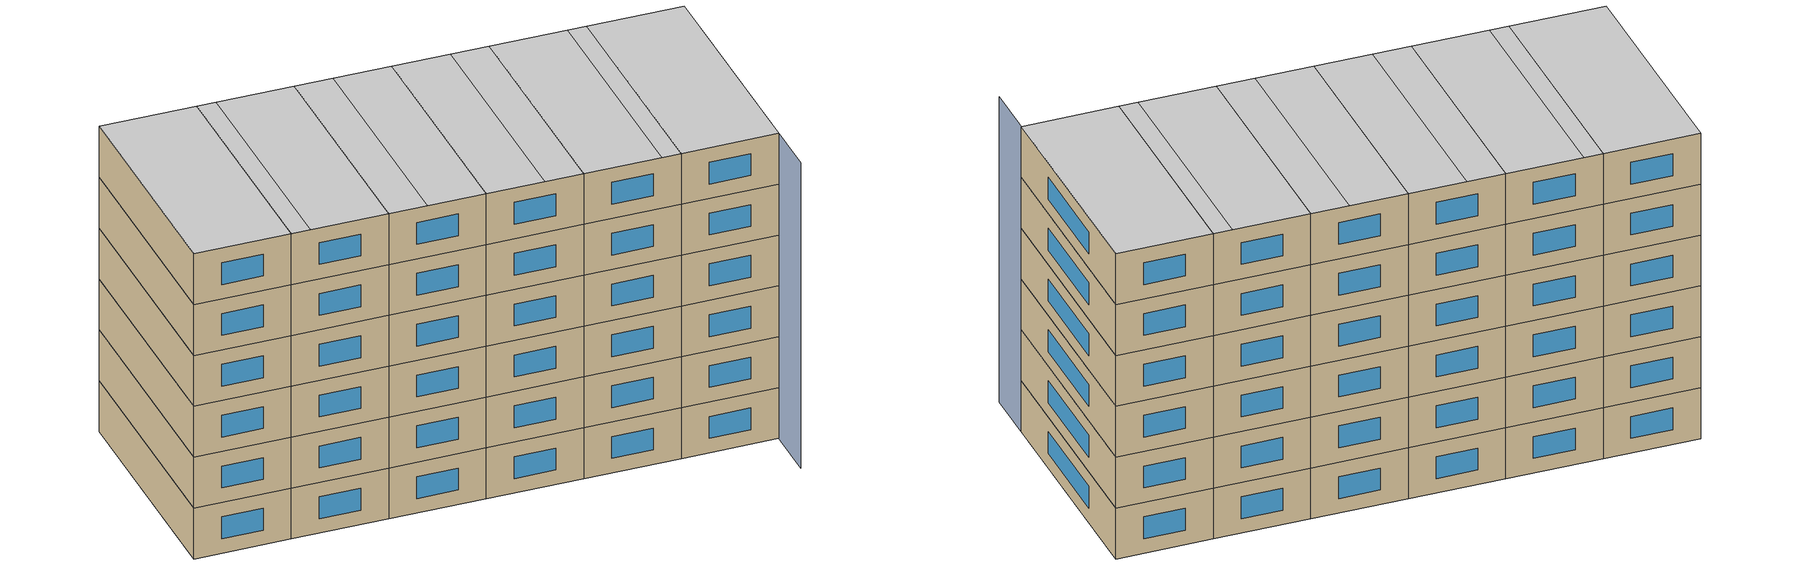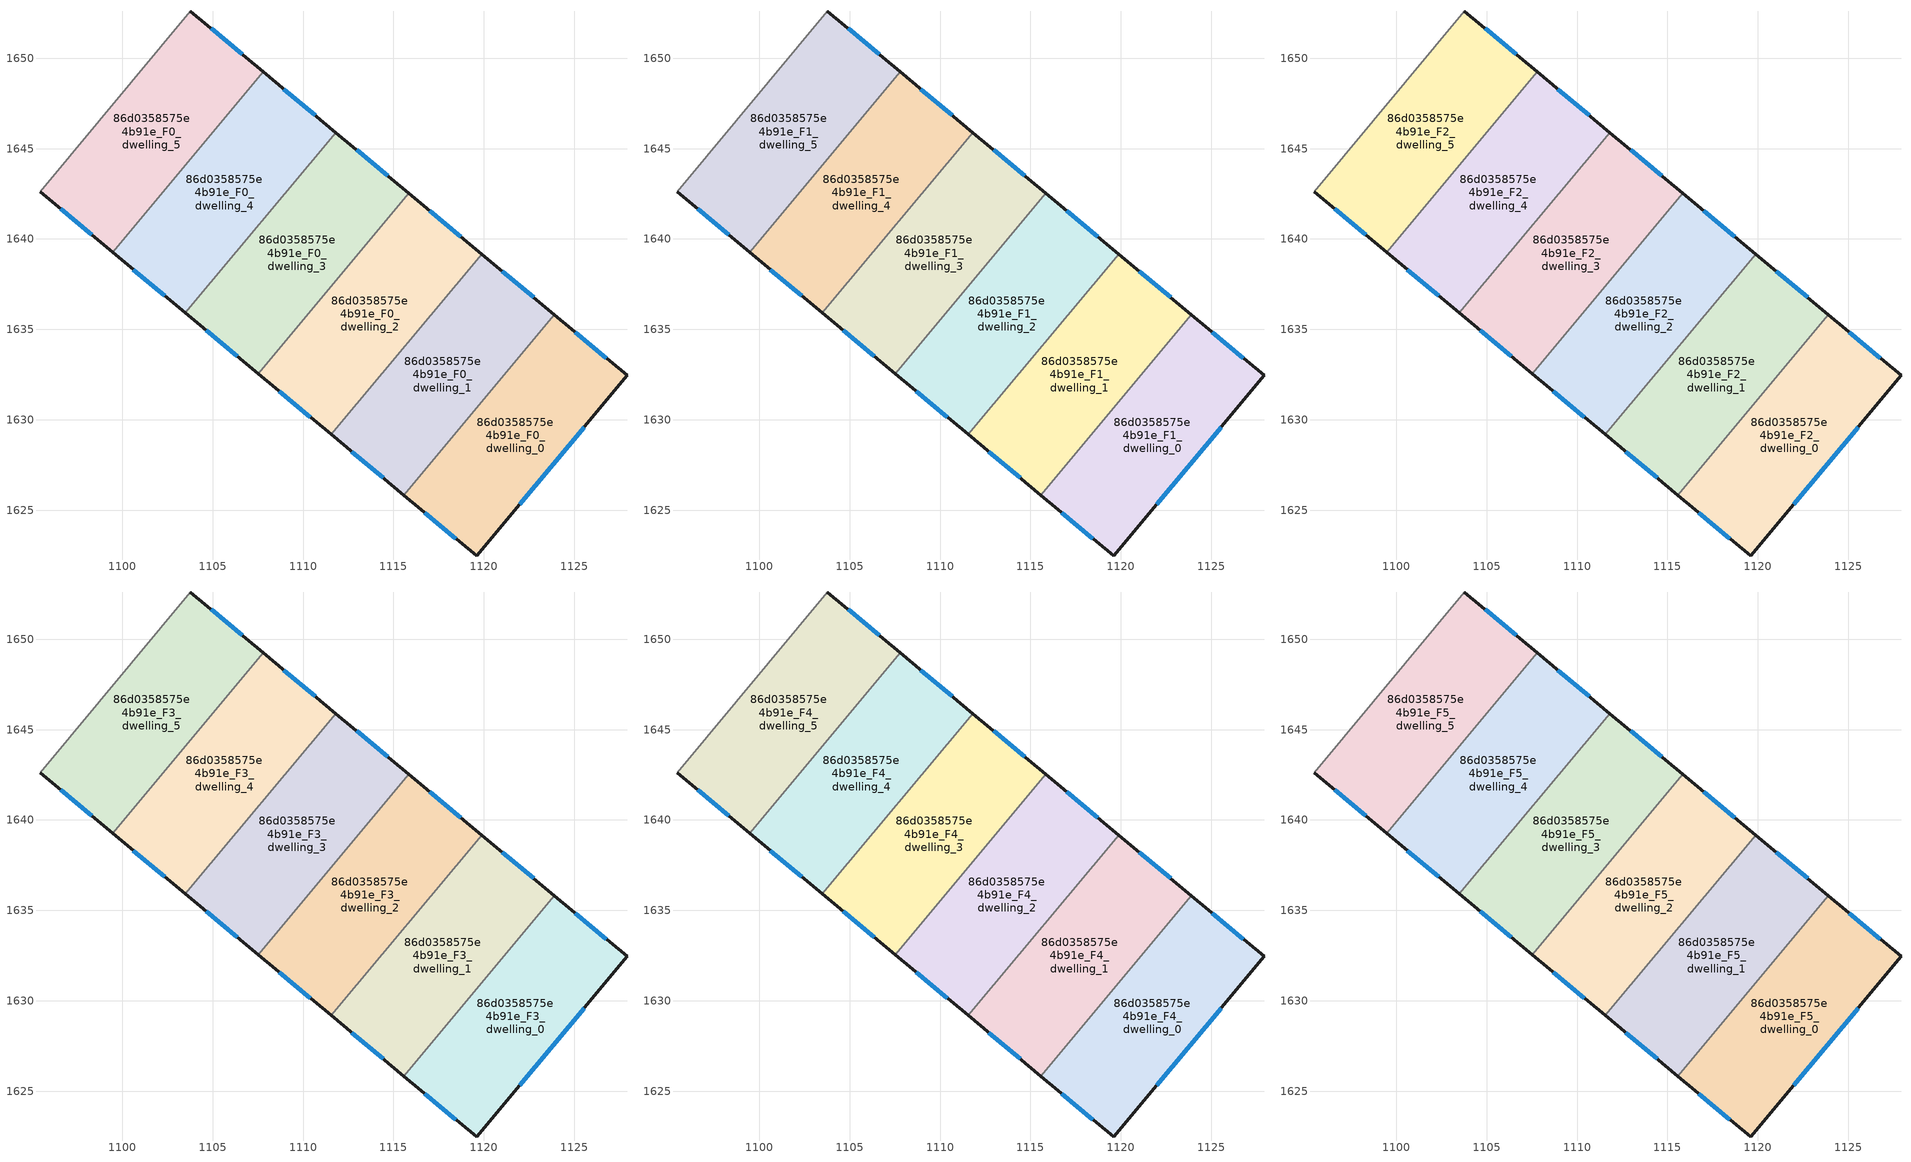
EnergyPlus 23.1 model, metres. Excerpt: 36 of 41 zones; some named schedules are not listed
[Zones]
86d0358575e4b91e_F0_dwelling_0
 floor ground (EU_floor_Construction): 1127.92,1632.45 1119.61,1622.46 1115.57,1625.83 1123.9,1635.81 z0
 wall outside (EU_wall_Construction): 1115.57,1625.83 1119.61,1622.46 1127.92,1632.45 1123.9,1635.81 z0:3
 wall to 86d0358575e4b91e_F0_dwelling_1 (EU_wall_Construction): 1123.9,1635.81 1115.57,1625.83 z0:3
 window (EU_Window_Construction): 1126.77,1633.41 1125.05,1634.85 / 1121.98,1625.32 1125.54,1629.6 / 1116.73,1624.87 1118.45,1623.43 z0.86:2.14
86d0358575e4b91e_F0_dwelling_1
 floor ground (EU_floor_Construction): 1123.9,1635.81 1115.57,1625.83 1111.55,1629.19 1119.87,1639.17 z0
 wall outside (EU_wall_Construction): 1123.9,1635.81 1119.87,1639.17 / 1111.55,1629.19 1115.57,1625.83 z0:3
 wall to 86d0358575e4b91e_F0_dwelling_2 (EU_wall_Construction): 1119.87,1639.17 1111.55,1629.19 z0:3
 window (EU_Window_Construction): 1122.75,1636.77 1121.02,1638.21 / 1112.7,1628.23 1114.42,1626.79 z0.86:2.14
86d0358575e4b91e_F0_dwelling_2
 floor ground (EU_floor_Construction): 1119.87,1639.17 1111.55,1629.19 1107.52,1632.55 1115.84,1642.53 z0
 wall outside (EU_wall_Construction): 1119.87,1639.17 1115.84,1642.53 / 1107.52,1632.55 1111.55,1629.19 z0:3
 wall to 86d0358575e4b91e_F0_dwelling_3 (EU_wall_Construction): 1115.84,1642.53 1107.52,1632.55 z0:3
 window (EU_Window_Construction): 1118.72,1640.13 1116.99,1641.57 / 1108.67,1631.59 1110.4,1630.15 z0.86:2.14
86d0358575e4b91e_F0_dwelling_3
 floor ground (EU_floor_Construction): 1115.84,1642.53 1107.52,1632.55 1103.49,1635.91 1111.82,1645.89 z0
 wall outside (EU_wall_Construction): 1115.84,1642.53 1111.82,1645.89 / 1103.49,1635.91 1107.52,1632.55 z0:3
 wall to 86d0358575e4b91e_F0_dwelling_4 (EU_wall_Construction): 1111.82,1645.89 1103.49,1635.91 z0:3
 window (EU_Window_Construction): 1114.69,1643.49 1112.97,1644.93 / 1104.64,1634.95 1106.37,1633.51 z0.86:2.14
86d0358575e4b91e_F0_dwelling_4
 floor ground (EU_floor_Construction): 1111.82,1645.89 1103.49,1635.91 1099.47,1639.27 1107.79,1649.25 z0
 wall outside (EU_wall_Construction): 1111.82,1645.89 1107.79,1649.25 / 1099.47,1639.27 1103.49,1635.91 z0:3
 wall to 86d0358575e4b91e_F0_dwelling_5 (EU_wall_Construction): 1107.79,1649.25 1099.47,1639.27 z0:3
 window (EU_Window_Construction): 1110.67,1646.85 1108.94,1648.29 / 1100.62,1638.31 1102.34,1636.87 z0.86:2.14
86d0358575e4b91e_F0_dwelling_5
 floor ground (EU_floor_Construction): 1107.79,1649.25 1099.47,1639.27 1095.44,1642.62 1103.76,1652.61 z0
 wall outside (EU_wall_Construction): 1107.79,1649.25 1103.76,1652.61 / 1095.44,1642.62 1099.47,1639.27 z0:3
 wall adiabatic (EU_wall_Construction): 1103.76,1652.61 1095.44,1642.62 z0:3
 window (EU_Window_Construction): 1106.64,1650.21 1104.91,1651.65 / 1096.59,1641.66 1098.32,1640.23 z0.86:2.14
86d0358575e4b91e_F1_dwelling_0
 floor to 86d0358575e4b91e_F0_dwelling_0 (EU_floor_Construction): 1127.92,1632.45 1119.61,1622.46 1115.57,1625.83 1123.9,1635.81 z3
 wall outside (EU_wall_Construction): 1115.57,1625.83 1119.61,1622.46 1127.92,1632.45 1123.9,1635.81 z3:6
 wall to 86d0358575e4b91e_F1_dwelling_1 (EU_wall_Construction): 1123.9,1635.81 1115.57,1625.83 z3:6
 window (EU_Window_Construction): 1126.77,1633.41 1125.05,1634.85 / 1121.98,1625.32 1125.54,1629.6 / 1116.73,1624.87 1118.45,1623.43 z3.86:5.14
86d0358575e4b91e_F1_dwelling_1
 floor to 86d0358575e4b91e_F0_dwelling_1 (EU_floor_Construction): 1123.9,1635.81 1115.57,1625.83 1111.55,1629.19 1119.87,1639.17 z3
 wall outside (EU_wall_Construction): 1123.9,1635.81 1119.87,1639.17 / 1111.55,1629.19 1115.57,1625.83 z3:6
 wall to 86d0358575e4b91e_F1_dwelling_2 (EU_wall_Construction): 1119.87,1639.17 1111.55,1629.19 z3:6
 window (EU_Window_Construction): 1122.75,1636.77 1121.02,1638.21 / 1112.7,1628.23 1114.42,1626.79 z3.86:5.14
86d0358575e4b91e_F1_dwelling_2
 floor to 86d0358575e4b91e_F0_dwelling_2 (EU_floor_Construction): 1119.87,1639.17 1111.55,1629.19 1107.52,1632.55 1115.84,1642.53 z3
 wall outside (EU_wall_Construction): 1119.87,1639.17 1115.84,1642.53 / 1107.52,1632.55 1111.55,1629.19 z3:6
 wall to 86d0358575e4b91e_F1_dwelling_3 (EU_wall_Construction): 1115.84,1642.53 1107.52,1632.55 z3:6
 window (EU_Window_Construction): 1118.72,1640.13 1116.99,1641.57 / 1108.67,1631.59 1110.4,1630.15 z3.86:5.14
86d0358575e4b91e_F1_dwelling_3
 floor to 86d0358575e4b91e_F0_dwelling_3 (EU_floor_Construction): 1115.84,1642.53 1107.52,1632.55 1103.49,1635.91 1111.82,1645.89 z3
 wall outside (EU_wall_Construction): 1115.84,1642.53 1111.82,1645.89 / 1103.49,1635.91 1107.52,1632.55 z3:6
 wall to 86d0358575e4b91e_F1_dwelling_4 (EU_wall_Construction): 1111.82,1645.89 1103.49,1635.91 z3:6
 window (EU_Window_Construction): 1114.69,1643.49 1112.97,1644.93 / 1104.64,1634.95 1106.37,1633.51 z3.86:5.14
86d0358575e4b91e_F1_dwelling_4
 floor to 86d0358575e4b91e_F0_dwelling_4 (EU_floor_Construction): 1111.82,1645.89 1103.49,1635.91 1099.47,1639.27 1107.79,1649.25 z3
 wall outside (EU_wall_Construction): 1111.82,1645.89 1107.79,1649.25 / 1099.47,1639.27 1103.49,1635.91 z3:6
 wall to 86d0358575e4b91e_F1_dwelling_5 (EU_wall_Construction): 1107.79,1649.25 1099.47,1639.27 z3:6
 window (EU_Window_Construction): 1110.67,1646.85 1108.94,1648.29 / 1100.62,1638.31 1102.34,1636.87 z3.86:5.14
86d0358575e4b91e_F1_dwelling_5
 floor to 86d0358575e4b91e_F0_dwelling_5 (EU_floor_Construction): 1107.79,1649.25 1099.47,1639.27 1095.44,1642.62 1103.76,1652.61 z3
 wall outside (EU_wall_Construction): 1107.79,1649.25 1103.76,1652.61 / 1095.44,1642.62 1099.47,1639.27 z3:6
 wall adiabatic (EU_wall_Construction): 1103.76,1652.61 1095.44,1642.62 z3:6
 window (EU_Window_Construction): 1106.64,1650.21 1104.91,1651.65 / 1096.59,1641.66 1098.32,1640.23 z3.86:5.14
86d0358575e4b91e_F2_dwelling_0
 floor to 86d0358575e4b91e_F1_dwelling_0 (EU_floor_Construction): 1127.92,1632.45 1119.61,1622.46 1115.57,1625.83 1123.9,1635.81 z6
 wall outside (EU_wall_Construction): 1115.57,1625.83 1119.61,1622.46 1127.92,1632.45 1123.9,1635.81 z6:9
 wall to 86d0358575e4b91e_F2_dwelling_1 (EU_wall_Construction): 1123.9,1635.81 1115.57,1625.83 z6:9
 window (EU_Window_Construction): 1126.77,1633.41 1125.05,1634.85 / 1121.98,1625.32 1125.54,1629.6 / 1116.73,1624.87 1118.45,1623.43 z6.86:8.14
86d0358575e4b91e_F2_dwelling_1
 floor to 86d0358575e4b91e_F1_dwelling_1 (EU_floor_Construction): 1123.9,1635.81 1115.57,1625.83 1111.55,1629.19 1119.87,1639.17 z6
 wall outside (EU_wall_Construction): 1123.9,1635.81 1119.87,1639.17 / 1111.55,1629.19 1115.57,1625.83 z6:9
 wall to 86d0358575e4b91e_F2_dwelling_2 (EU_wall_Construction): 1119.87,1639.17 1111.55,1629.19 z6:9
 window (EU_Window_Construction): 1122.75,1636.77 1121.02,1638.21 / 1112.7,1628.23 1114.42,1626.79 z6.86:8.14
86d0358575e4b91e_F2_dwelling_2
 floor to 86d0358575e4b91e_F1_dwelling_2 (EU_floor_Construction): 1119.87,1639.17 1111.55,1629.19 1107.52,1632.55 1115.84,1642.53 z6
 wall outside (EU_wall_Construction): 1119.87,1639.17 1115.84,1642.53 / 1107.52,1632.55 1111.55,1629.19 z6:9
 wall to 86d0358575e4b91e_F2_dwelling_3 (EU_wall_Construction): 1115.84,1642.53 1107.52,1632.55 z6:9
 window (EU_Window_Construction): 1118.72,1640.13 1116.99,1641.57 / 1108.67,1631.59 1110.4,1630.15 z6.86:8.14
86d0358575e4b91e_F2_dwelling_3
 floor to 86d0358575e4b91e_F1_dwelling_3 (EU_floor_Construction): 1115.84,1642.53 1107.52,1632.55 1103.49,1635.91 1111.82,1645.89 z6
 wall outside (EU_wall_Construction): 1115.84,1642.53 1111.82,1645.89 / 1103.49,1635.91 1107.52,1632.55 z6:9
 wall to 86d0358575e4b91e_F2_dwelling_4 (EU_wall_Construction): 1111.82,1645.89 1103.49,1635.91 z6:9
 window (EU_Window_Construction): 1114.69,1643.49 1112.97,1644.93 / 1104.64,1634.95 1106.37,1633.51 z6.86:8.14
86d0358575e4b91e_F2_dwelling_4
 floor to 86d0358575e4b91e_F1_dwelling_4 (EU_floor_Construction): 1111.82,1645.89 1103.49,1635.91 1099.47,1639.27 1107.79,1649.25 z6
 wall outside (EU_wall_Construction): 1111.82,1645.89 1107.79,1649.25 / 1099.47,1639.27 1103.49,1635.91 z6:9
 wall to 86d0358575e4b91e_F2_dwelling_5 (EU_wall_Construction): 1107.79,1649.25 1099.47,1639.27 z6:9
 window (EU_Window_Construction): 1110.67,1646.85 1108.94,1648.29 / 1100.62,1638.31 1102.34,1636.87 z6.86:8.14
86d0358575e4b91e_F2_dwelling_5
 floor to 86d0358575e4b91e_F1_dwelling_5 (EU_floor_Construction): 1107.79,1649.25 1099.47,1639.27 1095.44,1642.62 1103.76,1652.61 z6
 wall outside (EU_wall_Construction): 1107.79,1649.25 1103.76,1652.61 / 1095.44,1642.62 1099.47,1639.27 z6:9
 wall adiabatic (EU_wall_Construction): 1103.76,1652.61 1095.44,1642.62 z6:9
 window (EU_Window_Construction): 1106.64,1650.21 1104.91,1651.65 / 1096.59,1641.66 1098.32,1640.23 z6.86:8.14
86d0358575e4b91e_F3_dwelling_0
 floor to 86d0358575e4b91e_F2_dwelling_0 (EU_floor_Construction): 1127.92,1632.45 1119.61,1622.46 1115.57,1625.83 1123.9,1635.81 z9
 wall outside (EU_wall_Construction): 1115.57,1625.83 1119.61,1622.46 1127.92,1632.45 1123.9,1635.81 z9:12
 wall to 86d0358575e4b91e_F3_dwelling_1 (EU_wall_Construction): 1123.9,1635.81 1115.57,1625.83 z9:12
 window (EU_Window_Construction): 1126.77,1633.41 1125.05,1634.85 / 1121.98,1625.32 1125.54,1629.6 / 1116.73,1624.87 1118.45,1623.43 z9.86:11.14
86d0358575e4b91e_F3_dwelling_1
 floor to 86d0358575e4b91e_F2_dwelling_1 (EU_floor_Construction): 1123.9,1635.81 1115.57,1625.83 1111.55,1629.19 1119.87,1639.17 z9
 wall outside (EU_wall_Construction): 1123.9,1635.81 1119.87,1639.17 / 1111.55,1629.19 1115.57,1625.83 z9:12
 wall to 86d0358575e4b91e_F3_dwelling_2 (EU_wall_Construction): 1119.87,1639.17 1111.55,1629.19 z9:12
 window (EU_Window_Construction): 1122.75,1636.77 1121.02,1638.21 / 1112.7,1628.23 1114.42,1626.79 z9.86:11.14
86d0358575e4b91e_F3_dwelling_2
 floor to 86d0358575e4b91e_F2_dwelling_2 (EU_floor_Construction): 1119.87,1639.17 1111.55,1629.19 1107.52,1632.55 1115.84,1642.53 z9
 wall outside (EU_wall_Construction): 1119.87,1639.17 1115.84,1642.53 / 1107.52,1632.55 1111.55,1629.19 z9:12
 wall to 86d0358575e4b91e_F3_dwelling_3 (EU_wall_Construction): 1115.84,1642.53 1107.52,1632.55 z9:12
 window (EU_Window_Construction): 1118.72,1640.13 1116.99,1641.57 / 1108.67,1631.59 1110.4,1630.15 z9.86:11.14
86d0358575e4b91e_F3_dwelling_3
 floor to 86d0358575e4b91e_F2_dwelling_3 (EU_floor_Construction): 1115.84,1642.53 1107.52,1632.55 1103.49,1635.91 1111.82,1645.89 z9
 wall outside (EU_wall_Construction): 1115.84,1642.53 1111.82,1645.89 / 1103.49,1635.91 1107.52,1632.55 z9:12
 wall to 86d0358575e4b91e_F3_dwelling_4 (EU_wall_Construction): 1111.82,1645.89 1103.49,1635.91 z9:12
 window (EU_Window_Construction): 1114.69,1643.49 1112.97,1644.93 / 1104.64,1634.95 1106.37,1633.51 z9.86:11.14
86d0358575e4b91e_F3_dwelling_4
 floor to 86d0358575e4b91e_F2_dwelling_4 (EU_floor_Construction): 1111.82,1645.89 1103.49,1635.91 1099.47,1639.27 1107.79,1649.25 z9
 wall outside (EU_wall_Construction): 1111.82,1645.89 1107.79,1649.25 / 1099.47,1639.27 1103.49,1635.91 z9:12
 wall to 86d0358575e4b91e_F3_dwelling_5 (EU_wall_Construction): 1107.79,1649.25 1099.47,1639.27 z9:12
 window (EU_Window_Construction): 1110.67,1646.85 1108.94,1648.29 / 1100.62,1638.31 1102.34,1636.87 z9.86:11.14
86d0358575e4b91e_F3_dwelling_5
 floor to 86d0358575e4b91e_F2_dwelling_5 (EU_floor_Construction): 1107.79,1649.25 1099.47,1639.27 1095.44,1642.62 1103.76,1652.61 z9
 wall outside (EU_wall_Construction): 1107.79,1649.25 1103.76,1652.61 / 1095.44,1642.62 1099.47,1639.27 z9:12
 wall adiabatic (EU_wall_Construction): 1103.76,1652.61 1095.44,1642.62 z9:12
 window (EU_Window_Construction): 1106.64,1650.21 1104.91,1651.65 / 1096.59,1641.66 1098.32,1640.23 z9.86:11.14
86d0358575e4b91e_F4_dwelling_0
 floor to 86d0358575e4b91e_F3_dwelling_0 (EU_floor_Construction): 1127.92,1632.45 1119.61,1622.46 1115.57,1625.83 1123.9,1635.81 z12
 wall outside (EU_wall_Construction): 1115.57,1625.83 1119.61,1622.46 1127.92,1632.45 1123.9,1635.81 z12:15
 wall to 86d0358575e4b91e_F4_dwelling_1 (EU_wall_Construction): 1123.9,1635.81 1115.57,1625.83 z12:15
 window (EU_Window_Construction): 1126.77,1633.41 1125.05,1634.85 / 1121.98,1625.32 1125.54,1629.6 / 1116.73,1624.87 1118.45,1623.43 z12.86:14.14
86d0358575e4b91e_F4_dwelling_1
 floor to 86d0358575e4b91e_F3_dwelling_1 (EU_floor_Construction): 1123.9,1635.81 1115.57,1625.83 1111.55,1629.19 1119.87,1639.17 z12
 wall outside (EU_wall_Construction): 1123.9,1635.81 1119.87,1639.17 / 1111.55,1629.19 1115.57,1625.83 z12:15
 wall to 86d0358575e4b91e_F4_dwelling_2 (EU_wall_Construction): 1119.87,1639.17 1111.55,1629.19 z12:15
 window (EU_Window_Construction): 1122.75,1636.77 1121.02,1638.21 / 1112.7,1628.23 1114.42,1626.79 z12.86:14.14
86d0358575e4b91e_F4_dwelling_2
 floor to 86d0358575e4b91e_F3_dwelling_2 (EU_floor_Construction): 1119.87,1639.17 1111.55,1629.19 1107.52,1632.55 1115.84,1642.53 z12
 wall outside (EU_wall_Construction): 1119.87,1639.17 1115.84,1642.53 / 1107.52,1632.55 1111.55,1629.19 z12:15
 wall to 86d0358575e4b91e_F4_dwelling_3 (EU_wall_Construction): 1115.84,1642.53 1107.52,1632.55 z12:15
 window (EU_Window_Construction): 1118.72,1640.13 1116.99,1641.57 / 1108.67,1631.59 1110.4,1630.15 z12.86:14.14
86d0358575e4b91e_F4_dwelling_3
 floor to 86d0358575e4b91e_F3_dwelling_3 (EU_floor_Construction): 1115.84,1642.53 1107.52,1632.55 1103.49,1635.91 1111.82,1645.89 z12
 wall outside (EU_wall_Construction): 1115.84,1642.53 1111.82,1645.89 / 1103.49,1635.91 1107.52,1632.55 z12:15
 wall to 86d0358575e4b91e_F4_dwelling_4 (EU_wall_Construction): 1111.82,1645.89 1103.49,1635.91 z12:15
 window (EU_Window_Construction): 1114.69,1643.49 1112.97,1644.93 / 1104.64,1634.95 1106.37,1633.51 z12.86:14.14
86d0358575e4b91e_F4_dwelling_4
 floor to 86d0358575e4b91e_F3_dwelling_4 (EU_floor_Construction): 1111.82,1645.89 1103.49,1635.91 1099.47,1639.27 1107.79,1649.25 z12
 wall outside (EU_wall_Construction): 1111.82,1645.89 1107.79,1649.25 / 1099.47,1639.27 1103.49,1635.91 z12:15
 wall to 86d0358575e4b91e_F4_dwelling_5 (EU_wall_Construction): 1107.79,1649.25 1099.47,1639.27 z12:15
 window (EU_Window_Construction): 1110.67,1646.85 1108.94,1648.29 / 1100.62,1638.31 1102.34,1636.87 z12.86:14.14
86d0358575e4b91e_F4_dwelling_5
 floor to 86d0358575e4b91e_F3_dwelling_5 (EU_floor_Construction): 1107.79,1649.25 1099.47,1639.27 1095.44,1642.62 1103.76,1652.61 z12
 wall outside (EU_wall_Construction): 1107.79,1649.25 1103.76,1652.61 / 1095.44,1642.62 1099.47,1639.27 z12:15
 wall adiabatic (EU_wall_Construction): 1103.76,1652.61 1095.44,1642.62 z12:15
 window (EU_Window_Construction): 1106.64,1650.21 1104.91,1651.65 / 1096.59,1641.66 1098.32,1640.23 z12.86:14.14
86d0358575e4b91e_F5_dwelling_0
 floor to 86d0358575e4b91e_F4_dwelling_0 (EU_floor_Construction): 1127.92,1632.45 1119.61,1622.46 1115.57,1625.83 1123.9,1635.81 z15
 wall outside (EU_wall_Construction): 1115.57,1625.83 1119.61,1622.46 1127.92,1632.45 1123.9,1635.81 z15:18
 wall to 86d0358575e4b91e_F5_dwelling_1 (EU_wall_Construction): 1123.9,1635.81 1115.57,1625.83 z15:18
 window (EU_Window_Construction): 1126.77,1633.41 1125.05,1634.85 / 1121.98,1625.32 1125.54,1629.6 / 1116.73,1624.87 1118.45,1623.43 z15.86:17.14
 ceiling to 86d0358575e4b91e_F6_dwelling_0 (EU_floor_Construction): 1119.61,1622.46 1127.92,1632.45 1123.9,1635.81 1115.57,1625.83 z18
86d0358575e4b91e_F5_dwelling_1
 floor to 86d0358575e4b91e_F4_dwelling_1 (EU_floor_Construction): 1123.9,1635.81 1115.57,1625.83 1111.55,1629.19 1119.87,1639.17 z15
 wall outside (EU_wall_Construction): 1123.9,1635.81 1119.87,1639.17 / 1111.55,1629.19 1115.57,1625.83 z15:18
 wall to 86d0358575e4b91e_F5_dwelling_2 (EU_wall_Construction): 1119.87,1639.17 1111.55,1629.19 z15:18
 window (EU_Window_Construction): 1122.75,1636.77 1121.02,1638.21 / 1112.7,1628.23 1114.42,1626.79 z15.86:17.14
 ceiling adiabatic (EU_roof_Construction): 1114.77,1626.5 1123.09,1636.48 1119.87,1639.17 1111.55,1629.19 z18
 ceiling to 86d0358575e4b91e_F6_dwelling_0 (EU_floor_Construction): 1115.57,1625.83 1123.9,1635.81 1123.09,1636.48 1114.77,1626.5 z18
86d0358575e4b91e_F5_dwelling_2
 floor to 86d0358575e4b91e_F4_dwelling_2 (EU_floor_Construction): 1119.87,1639.17 1111.55,1629.19 1107.52,1632.55 1115.84,1642.53 z15
 wall outside (EU_wall_Construction): 1119.87,1639.17 1115.84,1642.53 / 1107.52,1632.55 1111.55,1629.19 z15:18
 wall to 86d0358575e4b91e_F5_dwelling_3 (EU_wall_Construction): 1115.84,1642.53 1107.52,1632.55 z15:18
 window (EU_Window_Construction): 1118.72,1640.13 1116.99,1641.57 / 1108.67,1631.59 1110.4,1630.15 z15.86:17.14
 ceiling to 86d0358575e4b91e_F6_dwelling_2 (EU_floor_Construction): 1109.94,1630.53 1118.26,1640.51 1115.84,1642.53 1107.52,1632.55 z18
 ceiling adiabatic (EU_roof_Construction): 1111.55,1629.19 1119.87,1639.17 1118.26,1640.51 1109.94,1630.53 z18
86d0358575e4b91e_F5_dwelling_3
 floor to 86d0358575e4b91e_F4_dwelling_3 (EU_floor_Construction): 1115.84,1642.53 1107.52,1632.55 1103.49,1635.91 1111.82,1645.89 z15
 wall outside (EU_wall_Construction): 1115.84,1642.53 1111.82,1645.89 / 1103.49,1635.91 1107.52,1632.55 z15:18
 wall to 86d0358575e4b91e_F5_dwelling_4 (EU_wall_Construction): 1111.82,1645.89 1103.49,1635.91 z15:18
 window (EU_Window_Construction): 1114.69,1643.49 1112.97,1644.93 / 1104.64,1634.95 1106.37,1633.51 z15.86:17.14
 ceiling to 86d0358575e4b91e_F6_dwelling_2 (EU_floor_Construction): 1107.52,1632.55 1115.84,1642.53 1113.43,1644.54 1105.1,1634.56 z18
 ceiling to 86d0358575e4b91e_F6_dwelling_3 (EU_floor_Construction): 1105.1,1634.56 1113.43,1644.54 1111.82,1645.89 1103.49,1635.91 z18
86d0358575e4b91e_F5_dwelling_4
 floor to 86d0358575e4b91e_F4_dwelling_4 (EU_floor_Construction): 1111.82,1645.89 1103.49,1635.91 1099.47,1639.27 1107.79,1649.25 z15
 wall outside (EU_wall_Construction): 1111.82,1645.89 1107.79,1649.25 / 1099.47,1639.27 1103.49,1635.91 z15:18
 wall to 86d0358575e4b91e_F5_dwelling_5 (EU_wall_Construction): 1107.79,1649.25 1099.47,1639.27 z15:18
 window (EU_Window_Construction): 1110.67,1646.85 1108.94,1648.29 / 1100.62,1638.31 1102.34,1636.87 z15.86:17.14
 ceiling to 86d0358575e4b91e_F6_dwelling_3 (EU_floor_Construction): 1103.49,1635.91 1111.82,1645.89 1108.6,1648.58 1100.27,1638.6 z18
 ceiling to 86d0358575e4b91e_F6_dwelling_4 (EU_floor_Construction): 1100.27,1638.59 1108.6,1648.58 1107.79,1649.25 1099.47,1639.27 z18
86d0358575e4b91e_F5_dwelling_5
 floor to 86d0358575e4b91e_F4_dwelling_5 (EU_floor_Construction): 1107.79,1649.25 1099.47,1639.27 1095.44,1642.62 1103.76,1652.61 z15
 wall outside (EU_wall_Construction): 1107.79,1649.25 1103.76,1652.61 / 1095.44,1642.62 1099.47,1639.27 z15:18
 wall adiabatic (EU_wall_Construction): 1103.76,1652.61 1095.44,1642.62 z15:18
 window (EU_Window_Construction): 1106.64,1650.21 1104.91,1651.65 / 1096.59,1641.66 1098.32,1640.23 z15.86:17.14
 ceiling to 86d0358575e4b91e_F6_dwelling_4 (EU_floor_Construction): 1099.47,1639.27 1107.79,1649.25 1103.76,1652.61 1095.44,1642.62 z18
shading: 1117.68,1620.15 1126.59,1630.85 z0:18
[Building]
EU S2 Campaign: North Axis=0; Terrain=City; Solar Distribution=FullExterior
[Site:Location]
Helsinki-Vantaa.AP: Latitude=60.317; Longitude=24.963; Time Zone=2; Elevation=54.6
[SizingPeriod:WeatherFileDays]
AnnualSizingPeriod: Begin Month=1; Begin Day of Month=1; End Month=12; End Day of Month=31; Day of Week for Start Day=Monday; Use Weather File Daylight Saving Period=No; Use Weather File Rain and Snow Indicators=No
[MATERIAL]
EU_InternalMass_Material: Roughness=MediumRough; Thickness=0.1; Conductivity=1; Density=1800; Specific Heat=900; Thermal Absorptance=0.9; Solar Absorptance=0.7; Visible Absorptance=0.7
[MATERIAL:NOMASS] Roughness=MediumRough; Thermal Absorptance=0.9; Solar Absorptance=0.7; Visible Absorptance=0.7
Name | Thermal Resistance
EU_wall_NoMass | 1.10183
EU_roof_NoMass; EU_floor_NoMass | 1.70606
[WINDOWMATERIAL:SIMPLEGLAZINGSYSTEM]
EU_Window_SimpleGlazing: UFactor=3.11035; Solar Heat Gain Coefficient=0.8; Visible Transmittance=0.8
[CONSTRUCTION]
EU_wall_Construction: EU_wall_NoMass
EU_roof_Construction: EU_roof_NoMass
EU_floor_Construction: EU_floor_NoMass
EU_Window_Construction: EU_Window_SimpleGlazing
EU_InternalMass_Construction: EU_InternalMass_Material
[ZONE] Type=1; Multiplier=1; Ceiling Height=autocalculate; Floor Area=autocalculate; Part of Total Floor Area=Yes
Name | Volume
86d0358575e4b91e_F0_dwelling_0; 86d0358575e4b91e_F1_dwelling_0; 86d0358575e4b91e_F2_dwelling_0; 86d0358575e4b91e_F3_dwelling_0; 86d0358575e4b91e_F4_dwelling_0; 86d0358575e4b91e_F5_dwelling_0 | 204.448
86d0358575e4b91e_F0_dwelling_1; 86d0358575e4b91e_F1_dwelling_1; 86d0358575e4b91e_F2_dwelling_1; 86d0358575e4b91e_F3_dwelling_1; 86d0358575e4b91e_F4_dwelling_1; 86d0358575e4b91e_F5_dwelling_1; 86d0358575e4b91e_F0_dwelling_4; 86d0358575e4b91e_F1_dwelling_4; 86d0358575e4b91e_F2_dwelling_4; 86d0358575e4b91e_F3_dwelling_4; 86d0358575e4b91e_F4_dwelling_4; 86d0358575e4b91e_F5_dwelling_4 | 204.489
86d0358575e4b91e_F0_dwelling_2; 86d0358575e4b91e_F1_dwelling_2; 86d0358575e4b91e_F2_dwelling_2; 86d0358575e4b91e_F3_dwelling_2; 86d0358575e4b91e_F4_dwelling_2; 86d0358575e4b91e_F5_dwelling_2 | 204.466
86d0358575e4b91e_F0_dwelling_3; 86d0358575e4b91e_F1_dwelling_3; 86d0358575e4b91e_F2_dwelling_3; 86d0358575e4b91e_F3_dwelling_3; 86d0358575e4b91e_F4_dwelling_3; 86d0358575e4b91e_F5_dwelling_3 | 204.475
86d0358575e4b91e_F0_dwelling_5; 86d0358575e4b91e_F1_dwelling_5; 86d0358575e4b91e_F2_dwelling_5; 86d0358575e4b91e_F3_dwelling_5; 86d0358575e4b91e_F4_dwelling_5; 86d0358575e4b91e_F5_dwelling_5 | 204.439
[INTERNALMASS] Construction=EU_InternalMass_Construction
Name | Zone or ZoneList | Surface Area
86d0358575e4b91e_F0_dwelling_0_EU_InternalMass | 86d0358575e4b91e_F0_dwelling_0 | 68.1494
86d0358575e4b91e_F0_dwelling_1_EU_InternalMass | 86d0358575e4b91e_F0_dwelling_1 | 68.1629
86d0358575e4b91e_F0_dwelling_2_EU_InternalMass | 86d0358575e4b91e_F0_dwelling_2 | 68.1553
86d0358575e4b91e_F0_dwelling_3_EU_InternalMass | 86d0358575e4b91e_F0_dwelling_3 | 68.1581
86d0358575e4b91e_F0_dwelling_4_EU_InternalMass | 86d0358575e4b91e_F0_dwelling_4 | 68.1627
86d0358575e4b91e_F0_dwelling_5_EU_InternalMass | 86d0358575e4b91e_F0_dwelling_5 | 68.1465
86d0358575e4b91e_F1_dwelling_0_EU_InternalMass | 86d0358575e4b91e_F1_dwelling_0 | 68.1494
86d0358575e4b91e_F1_dwelling_1_EU_InternalMass | 86d0358575e4b91e_F1_dwelling_1 | 68.1629
86d0358575e4b91e_F1_dwelling_2_EU_InternalMass | 86d0358575e4b91e_F1_dwelling_2 | 68.1553
86d0358575e4b91e_F1_dwelling_3_EU_InternalMass | 86d0358575e4b91e_F1_dwelling_3 | 68.1581
86d0358575e4b91e_F1_dwelling_4_EU_InternalMass | 86d0358575e4b91e_F1_dwelling_4 | 68.1627
86d0358575e4b91e_F1_dwelling_5_EU_InternalMass | 86d0358575e4b91e_F1_dwelling_5 | 68.1465
86d0358575e4b91e_F2_dwelling_0_EU_InternalMass | 86d0358575e4b91e_F2_dwelling_0 | 68.1494
86d0358575e4b91e_F2_dwelling_1_EU_InternalMass | 86d0358575e4b91e_F2_dwelling_1 | 68.1629
86d0358575e4b91e_F2_dwelling_2_EU_InternalMass | 86d0358575e4b91e_F2_dwelling_2 | 68.1553
86d0358575e4b91e_F2_dwelling_3_EU_InternalMass | 86d0358575e4b91e_F2_dwelling_3 | 68.1581
86d0358575e4b91e_F2_dwelling_4_EU_InternalMass | 86d0358575e4b91e_F2_dwelling_4 | 68.1627
86d0358575e4b91e_F2_dwelling_5_EU_InternalMass | 86d0358575e4b91e_F2_dwelling_5 | 68.1465
86d0358575e4b91e_F3_dwelling_0_EU_InternalMass | 86d0358575e4b91e_F3_dwelling_0 | 68.1494
86d0358575e4b91e_F3_dwelling_1_EU_InternalMass | 86d0358575e4b91e_F3_dwelling_1 | 68.1629
86d0358575e4b91e_F3_dwelling_2_EU_InternalMass | 86d0358575e4b91e_F3_dwelling_2 | 68.1553
86d0358575e4b91e_F3_dwelling_3_EU_InternalMass | 86d0358575e4b91e_F3_dwelling_3 | 68.1581
86d0358575e4b91e_F3_dwelling_4_EU_InternalMass | 86d0358575e4b91e_F3_dwelling_4 | 68.1627
86d0358575e4b91e_F3_dwelling_5_EU_InternalMass | 86d0358575e4b91e_F3_dwelling_5 | 68.1465
86d0358575e4b91e_F4_dwelling_0_EU_InternalMass | 86d0358575e4b91e_F4_dwelling_0 | 68.1494
86d0358575e4b91e_F4_dwelling_1_EU_InternalMass | 86d0358575e4b91e_F4_dwelling_1 | 68.1629
86d0358575e4b91e_F4_dwelling_2_EU_InternalMass | 86d0358575e4b91e_F4_dwelling_2 | 68.1553
86d0358575e4b91e_F4_dwelling_3_EU_InternalMass | 86d0358575e4b91e_F4_dwelling_3 | 68.1581
86d0358575e4b91e_F4_dwelling_4_EU_InternalMass | 86d0358575e4b91e_F4_dwelling_4 | 68.1627
86d0358575e4b91e_F4_dwelling_5_EU_InternalMass | 86d0358575e4b91e_F4_dwelling_5 | 68.1465
86d0358575e4b91e_F5_dwelling_0_EU_InternalMass | 86d0358575e4b91e_F5_dwelling_0 | 68.1494
86d0358575e4b91e_F5_dwelling_1_EU_InternalMass | 86d0358575e4b91e_F5_dwelling_1 | 68.1629
86d0358575e4b91e_F5_dwelling_2_EU_InternalMass | 86d0358575e4b91e_F5_dwelling_2 | 68.1553
86d0358575e4b91e_F5_dwelling_3_EU_InternalMass | 86d0358575e4b91e_F5_dwelling_3 | 68.1581
86d0358575e4b91e_F5_dwelling_4_EU_InternalMass | 86d0358575e4b91e_F5_dwelling_4 | 68.1627
86d0358575e4b91e_F5_dwelling_5_EU_InternalMass | 86d0358575e4b91e_F5_dwelling_5 | 68.1465
[OTHEREQUIPMENT] Fuel Type=Electricity; Design Level Calculation Method=Watts/Area; Power per Zone Floor Area=1; Fraction Latent=0; Fraction Radiant=0; Fraction Lost=0; Carbon Dioxide Generation Rate=0; EndUse Subcategory=EU_Step8_InternalGains
Name | Zone or ZoneList or Space or SpaceList | Schedule
EU_Step8_InternalGain_86d0358575e4b91e_F0_dwelling_0_f000 | 86d0358575e4b91e_F0_dwelling_0 | EU_Step8_GainSchedule_86d0358575e4b91e_F0_dwelling_0_f000
EU_Step8_InternalGain_86d0358575e4b91e_F0_dwelling_1_f000 | 86d0358575e4b91e_F0_dwelling_1 | EU_Step8_GainSchedule_86d0358575e4b91e_F0_dwelling_1_f000
EU_Step8_InternalGain_86d0358575e4b91e_F0_dwelling_2_f000 | 86d0358575e4b91e_F0_dwelling_2 | EU_Step8_GainSchedule_86d0358575e4b91e_F0_dwelling_2_f000
EU_Step8_InternalGain_86d0358575e4b91e_F0_dwelling_3_f000 | 86d0358575e4b91e_F0_dwelling_3 | EU_Step8_GainSchedule_86d0358575e4b91e_F0_dwelling_3_f000
EU_Step8_InternalGain_86d0358575e4b91e_F0_dwelling_4_f000 | 86d0358575e4b91e_F0_dwelling_4 | EU_Step8_GainSchedule_86d0358575e4b91e_F0_dwelling_4_f000
EU_Step8_InternalGain_86d0358575e4b91e_F0_dwelling_5_f000 | 86d0358575e4b91e_F0_dwelling_5 | EU_Step8_GainSchedule_86d0358575e4b91e_F0_dwelling_5_f000
EU_Step8_InternalGain_86d0358575e4b91e_F1_dwelling_0_f000 | 86d0358575e4b91e_F1_dwelling_0 | EU_Step8_GainSchedule_86d0358575e4b91e_F1_dwelling_0_f000
EU_Step8_InternalGain_86d0358575e4b91e_F1_dwelling_1_f000 | 86d0358575e4b91e_F1_dwelling_1 | EU_Step8_GainSchedule_86d0358575e4b91e_F1_dwelling_1_f000
EU_Step8_InternalGain_86d0358575e4b91e_F1_dwelling_2_f000 | 86d0358575e4b91e_F1_dwelling_2 | EU_Step8_GainSchedule_86d0358575e4b91e_F1_dwelling_2_f000
EU_Step8_InternalGain_86d0358575e4b91e_F1_dwelling_3_f000 | 86d0358575e4b91e_F1_dwelling_3 | EU_Step8_GainSchedule_86d0358575e4b91e_F1_dwelling_3_f000
EU_Step8_InternalGain_86d0358575e4b91e_F1_dwelling_4_f000 | 86d0358575e4b91e_F1_dwelling_4 | EU_Step8_GainSchedule_86d0358575e4b91e_F1_dwelling_4_f000
EU_Step8_InternalGain_86d0358575e4b91e_F1_dwelling_5_f000 | 86d0358575e4b91e_F1_dwelling_5 | EU_Step8_GainSchedule_86d0358575e4b91e_F1_dwelling_5_f000
EU_Step8_InternalGain_86d0358575e4b91e_F2_dwelling_0_f000 | 86d0358575e4b91e_F2_dwelling_0 | EU_Step8_GainSchedule_86d0358575e4b91e_F2_dwelling_0_f000
EU_Step8_InternalGain_86d0358575e4b91e_F2_dwelling_1_f000 | 86d0358575e4b91e_F2_dwelling_1 | EU_Step8_GainSchedule_86d0358575e4b91e_F2_dwelling_1_f000
EU_Step8_InternalGain_86d0358575e4b91e_F2_dwelling_2_f000 | 86d0358575e4b91e_F2_dwelling_2 | EU_Step8_GainSchedule_86d0358575e4b91e_F2_dwelling_2_f000
EU_Step8_InternalGain_86d0358575e4b91e_F2_dwelling_3_f000 | 86d0358575e4b91e_F2_dwelling_3 | EU_Step8_GainSchedule_86d0358575e4b91e_F2_dwelling_3_f000
EU_Step8_InternalGain_86d0358575e4b91e_F2_dwelling_4_f000 | 86d0358575e4b91e_F2_dwelling_4 | EU_Step8_GainSchedule_86d0358575e4b91e_F2_dwelling_4_f000
EU_Step8_InternalGain_86d0358575e4b91e_F2_dwelling_5_f000 | 86d0358575e4b91e_F2_dwelling_5 | EU_Step8_GainSchedule_86d0358575e4b91e_F2_dwelling_5_f000
EU_Step8_InternalGain_86d0358575e4b91e_F3_dwelling_0_f000 | 86d0358575e4b91e_F3_dwelling_0 | EU_Step8_GainSchedule_86d0358575e4b91e_F3_dwelling_0_f000
EU_Step8_InternalGain_86d0358575e4b91e_F3_dwelling_1_f000 | 86d0358575e4b91e_F3_dwelling_1 | EU_Step8_GainSchedule_86d0358575e4b91e_F3_dwelling_1_f000
EU_Step8_InternalGain_86d0358575e4b91e_F3_dwelling_2_f000 | 86d0358575e4b91e_F3_dwelling_2 | EU_Step8_GainSchedule_86d0358575e4b91e_F3_dwelling_2_f000
EU_Step8_InternalGain_86d0358575e4b91e_F3_dwelling_3_f000 | 86d0358575e4b91e_F3_dwelling_3 | EU_Step8_GainSchedule_86d0358575e4b91e_F3_dwelling_3_f000
EU_Step8_InternalGain_86d0358575e4b91e_F3_dwelling_4_f000 | 86d0358575e4b91e_F3_dwelling_4 | EU_Step8_GainSchedule_86d0358575e4b91e_F3_dwelling_4_f000
EU_Step8_InternalGain_86d0358575e4b91e_F3_dwelling_5_f000 | 86d0358575e4b91e_F3_dwelling_5 | EU_Step8_GainSchedule_86d0358575e4b91e_F3_dwelling_5_f000
EU_Step8_InternalGain_86d0358575e4b91e_F4_dwelling_0_f000 | 86d0358575e4b91e_F4_dwelling_0 | EU_Step8_GainSchedule_86d0358575e4b91e_F4_dwelling_0_f000
EU_Step8_InternalGain_86d0358575e4b91e_F4_dwelling_1_f000 | 86d0358575e4b91e_F4_dwelling_1 | EU_Step8_GainSchedule_86d0358575e4b91e_F4_dwelling_1_f000
EU_Step8_InternalGain_86d0358575e4b91e_F4_dwelling_2_f000 | 86d0358575e4b91e_F4_dwelling_2 | EU_Step8_GainSchedule_86d0358575e4b91e_F4_dwelling_2_f000
EU_Step8_InternalGain_86d0358575e4b91e_F4_dwelling_3_f000 | 86d0358575e4b91e_F4_dwelling_3 | EU_Step8_GainSchedule_86d0358575e4b91e_F4_dwelling_3_f000
EU_Step8_InternalGain_86d0358575e4b91e_F4_dwelling_4_f000 | 86d0358575e4b91e_F4_dwelling_4 | EU_Step8_GainSchedule_86d0358575e4b91e_F4_dwelling_4_f000
EU_Step8_InternalGain_86d0358575e4b91e_F4_dwelling_5_f000 | 86d0358575e4b91e_F4_dwelling_5 | EU_Step8_GainSchedule_86d0358575e4b91e_F4_dwelling_5_f000
EU_Step8_InternalGain_86d0358575e4b91e_F5_dwelling_0_f000 | 86d0358575e4b91e_F5_dwelling_0 | EU_Step8_GainSchedule_86d0358575e4b91e_F5_dwelling_0_f000
EU_Step8_InternalGain_86d0358575e4b91e_F5_dwelling_1_f000 | 86d0358575e4b91e_F5_dwelling_1 | EU_Step8_GainSchedule_86d0358575e4b91e_F5_dwelling_1_f000
EU_Step8_InternalGain_86d0358575e4b91e_F5_dwelling_2_f000 | 86d0358575e4b91e_F5_dwelling_2 | EU_Step8_GainSchedule_86d0358575e4b91e_F5_dwelling_2_f000
EU_Step8_InternalGain_86d0358575e4b91e_F5_dwelling_3_f000 | 86d0358575e4b91e_F5_dwelling_3 | EU_Step8_GainSchedule_86d0358575e4b91e_F5_dwelling_3_f000
EU_Step8_InternalGain_86d0358575e4b91e_F5_dwelling_4_f000 | 86d0358575e4b91e_F5_dwelling_4 | EU_Step8_GainSchedule_86d0358575e4b91e_F5_dwelling_4_f000
EU_Step8_InternalGain_86d0358575e4b91e_F5_dwelling_5_f000 | 86d0358575e4b91e_F5_dwelling_5 | EU_Step8_GainSchedule_86d0358575e4b91e_F5_dwelling_5_f000
[ZONEVENTILATION:DESIGNFLOWRATE] Schedule=EU_AlwaysOn; Design Flow Rate Calculation Method=AirChanges/Hour; Air Changes per Hour=0.756316; Ventilation Type=Natural; Fan Pressure Rise=0; Fan Total Efficiency=1; Constant Term Coefficient=1; Temperature Term Coefficient=0; Velocity Term Coefficient=0; Velocity Squared Term Coefficient=0; Minimum Indoor Temperature=-100; Maximum Indoor Temperature=100; Delta Temperature=-100; Minimum Outdoor Temperature=-100; Maximum Outdoor Temperature=100; Maximum Wind Speed=40
Name | Zone or ZoneList or Space or SpaceList
EU_ConstantAir_86d0358575e4b91e_F0_dwelling_0 | 86d0358575e4b91e_F0_dwelling_0
EU_ConstantAir_86d0358575e4b91e_F0_dwelling_1 | 86d0358575e4b91e_F0_dwelling_1
EU_ConstantAir_86d0358575e4b91e_F0_dwelling_2 | 86d0358575e4b91e_F0_dwelling_2
EU_ConstantAir_86d0358575e4b91e_F0_dwelling_3 | 86d0358575e4b91e_F0_dwelling_3
EU_ConstantAir_86d0358575e4b91e_F0_dwelling_4 | 86d0358575e4b91e_F0_dwelling_4
EU_ConstantAir_86d0358575e4b91e_F0_dwelling_5 | 86d0358575e4b91e_F0_dwelling_5
EU_ConstantAir_86d0358575e4b91e_F1_dwelling_0 | 86d0358575e4b91e_F1_dwelling_0
EU_ConstantAir_86d0358575e4b91e_F1_dwelling_1 | 86d0358575e4b91e_F1_dwelling_1
EU_ConstantAir_86d0358575e4b91e_F1_dwelling_2 | 86d0358575e4b91e_F1_dwelling_2
EU_ConstantAir_86d0358575e4b91e_F1_dwelling_3 | 86d0358575e4b91e_F1_dwelling_3
EU_ConstantAir_86d0358575e4b91e_F1_dwelling_4 | 86d0358575e4b91e_F1_dwelling_4
EU_ConstantAir_86d0358575e4b91e_F1_dwelling_5 | 86d0358575e4b91e_F1_dwelling_5
EU_ConstantAir_86d0358575e4b91e_F2_dwelling_0 | 86d0358575e4b91e_F2_dwelling_0
EU_ConstantAir_86d0358575e4b91e_F2_dwelling_1 | 86d0358575e4b91e_F2_dwelling_1
EU_ConstantAir_86d0358575e4b91e_F2_dwelling_2 | 86d0358575e4b91e_F2_dwelling_2
EU_ConstantAir_86d0358575e4b91e_F2_dwelling_3 | 86d0358575e4b91e_F2_dwelling_3
EU_ConstantAir_86d0358575e4b91e_F2_dwelling_4 | 86d0358575e4b91e_F2_dwelling_4
EU_ConstantAir_86d0358575e4b91e_F2_dwelling_5 | 86d0358575e4b91e_F2_dwelling_5
EU_ConstantAir_86d0358575e4b91e_F3_dwelling_0 | 86d0358575e4b91e_F3_dwelling_0
EU_ConstantAir_86d0358575e4b91e_F3_dwelling_1 | 86d0358575e4b91e_F3_dwelling_1
EU_ConstantAir_86d0358575e4b91e_F3_dwelling_2 | 86d0358575e4b91e_F3_dwelling_2
EU_ConstantAir_86d0358575e4b91e_F3_dwelling_3 | 86d0358575e4b91e_F3_dwelling_3
EU_ConstantAir_86d0358575e4b91e_F3_dwelling_4 | 86d0358575e4b91e_F3_dwelling_4
EU_ConstantAir_86d0358575e4b91e_F3_dwelling_5 | 86d0358575e4b91e_F3_dwelling_5
EU_ConstantAir_86d0358575e4b91e_F4_dwelling_0 | 86d0358575e4b91e_F4_dwelling_0
EU_ConstantAir_86d0358575e4b91e_F4_dwelling_1 | 86d0358575e4b91e_F4_dwelling_1
EU_ConstantAir_86d0358575e4b91e_F4_dwelling_2 | 86d0358575e4b91e_F4_dwelling_2
EU_ConstantAir_86d0358575e4b91e_F4_dwelling_3 | 86d0358575e4b91e_F4_dwelling_3
EU_ConstantAir_86d0358575e4b91e_F4_dwelling_4 | 86d0358575e4b91e_F4_dwelling_4
EU_ConstantAir_86d0358575e4b91e_F4_dwelling_5 | 86d0358575e4b91e_F4_dwelling_5
EU_ConstantAir_86d0358575e4b91e_F5_dwelling_0 | 86d0358575e4b91e_F5_dwelling_0
EU_ConstantAir_86d0358575e4b91e_F5_dwelling_1 | 86d0358575e4b91e_F5_dwelling_1
EU_ConstantAir_86d0358575e4b91e_F5_dwelling_2 | 86d0358575e4b91e_F5_dwelling_2
EU_ConstantAir_86d0358575e4b91e_F5_dwelling_3 | 86d0358575e4b91e_F5_dwelling_3
EU_ConstantAir_86d0358575e4b91e_F5_dwelling_4 | 86d0358575e4b91e_F5_dwelling_4
EU_ConstantAir_86d0358575e4b91e_F5_dwelling_5 | 86d0358575e4b91e_F5_dwelling_5
[HVACTEMPLATE:ZONE:IDEALLOADSAIRSYSTEM] System Availability Schedule=EU_AlwaysOn; Maximum Heating Supply Air Temperature=50; Minimum Cooling Supply Air Temperature=13; Maximum Heating Supply Air Humidity Ratio=0.0156; Minimum Cooling Supply Air Humidity Ratio=0.0077; Heating Limit=NoLimit; Cooling Limit=NoLimit; Heating Availability Schedule=EU_AlwaysOn; Cooling Availability Schedule=EU_CoolingOff; Dehumidification Control Type=ConstantSensibleHeatRatio; Cooling Sensible Heat Ratio=0.7; Dehumidification Setpoint=60; Humidification Control Type=None; Humidification Setpoint=30; Outdoor Air Method=None; Outdoor Air Flow Rate per Person=0.00944; Outdoor Air Flow Rate per Zone Floor Area=0; Outdoor Air Flow Rate per Zone=0; Demand Controlled Ventilation Type=None; Outdoor Air Economizer Type=NoEconomizer; Heat Recovery Type=None; Sensible Heat Recovery Effectiveness=0.7; Latent Heat Recovery Effectiveness=0.65
Name | Template Thermostat
86d0358575e4b91e_F0_dwelling_0 | EU_HeatOnly_86d0358575e4b91e_F0_dwelling_0
86d0358575e4b91e_F0_dwelling_1 | EU_HeatOnly_86d0358575e4b91e_F0_dwelling_1
86d0358575e4b91e_F0_dwelling_2 | EU_HeatOnly_86d0358575e4b91e_F0_dwelling_2
86d0358575e4b91e_F0_dwelling_3 | EU_HeatOnly_86d0358575e4b91e_F0_dwelling_3
86d0358575e4b91e_F0_dwelling_4 | EU_HeatOnly_86d0358575e4b91e_F0_dwelling_4
86d0358575e4b91e_F0_dwelling_5 | EU_HeatOnly_86d0358575e4b91e_F0_dwelling_5
86d0358575e4b91e_F1_dwelling_0 | EU_HeatOnly_86d0358575e4b91e_F1_dwelling_0
86d0358575e4b91e_F1_dwelling_1 | EU_HeatOnly_86d0358575e4b91e_F1_dwelling_1
86d0358575e4b91e_F1_dwelling_2 | EU_HeatOnly_86d0358575e4b91e_F1_dwelling_2
86d0358575e4b91e_F1_dwelling_3 | EU_HeatOnly_86d0358575e4b91e_F1_dwelling_3
86d0358575e4b91e_F1_dwelling_4 | EU_HeatOnly_86d0358575e4b91e_F1_dwelling_4
86d0358575e4b91e_F1_dwelling_5 | EU_HeatOnly_86d0358575e4b91e_F1_dwelling_5
86d0358575e4b91e_F2_dwelling_0 | EU_HeatOnly_86d0358575e4b91e_F2_dwelling_0
86d0358575e4b91e_F2_dwelling_1 | EU_HeatOnly_86d0358575e4b91e_F2_dwelling_1
86d0358575e4b91e_F2_dwelling_2 | EU_HeatOnly_86d0358575e4b91e_F2_dwelling_2
86d0358575e4b91e_F2_dwelling_3 | EU_HeatOnly_86d0358575e4b91e_F2_dwelling_3
86d0358575e4b91e_F2_dwelling_4 | EU_HeatOnly_86d0358575e4b91e_F2_dwelling_4
86d0358575e4b91e_F2_dwelling_5 | EU_HeatOnly_86d0358575e4b91e_F2_dwelling_5
86d0358575e4b91e_F3_dwelling_0 | EU_HeatOnly_86d0358575e4b91e_F3_dwelling_0
86d0358575e4b91e_F3_dwelling_1 | EU_HeatOnly_86d0358575e4b91e_F3_dwelling_1
86d0358575e4b91e_F3_dwelling_2 | EU_HeatOnly_86d0358575e4b91e_F3_dwelling_2
86d0358575e4b91e_F3_dwelling_3 | EU_HeatOnly_86d0358575e4b91e_F3_dwelling_3
86d0358575e4b91e_F3_dwelling_4 | EU_HeatOnly_86d0358575e4b91e_F3_dwelling_4
86d0358575e4b91e_F3_dwelling_5 | EU_HeatOnly_86d0358575e4b91e_F3_dwelling_5
86d0358575e4b91e_F4_dwelling_0 | EU_HeatOnly_86d0358575e4b91e_F4_dwelling_0
86d0358575e4b91e_F4_dwelling_1 | EU_HeatOnly_86d0358575e4b91e_F4_dwelling_1
86d0358575e4b91e_F4_dwelling_2 | EU_HeatOnly_86d0358575e4b91e_F4_dwelling_2
86d0358575e4b91e_F4_dwelling_3 | EU_HeatOnly_86d0358575e4b91e_F4_dwelling_3
86d0358575e4b91e_F4_dwelling_4 | EU_HeatOnly_86d0358575e4b91e_F4_dwelling_4
86d0358575e4b91e_F4_dwelling_5 | EU_HeatOnly_86d0358575e4b91e_F4_dwelling_5
86d0358575e4b91e_F5_dwelling_0 | EU_HeatOnly_86d0358575e4b91e_F5_dwelling_0
86d0358575e4b91e_F5_dwelling_1 | EU_HeatOnly_86d0358575e4b91e_F5_dwelling_1
86d0358575e4b91e_F5_dwelling_2 | EU_HeatOnly_86d0358575e4b91e_F5_dwelling_2
86d0358575e4b91e_F5_dwelling_3 | EU_HeatOnly_86d0358575e4b91e_F5_dwelling_3
86d0358575e4b91e_F5_dwelling_4 | EU_HeatOnly_86d0358575e4b91e_F5_dwelling_4
86d0358575e4b91e_F5_dwelling_5 | EU_HeatOnly_86d0358575e4b91e_F5_dwelling_5
[SIZING:ZONE] Zone Cooling Design Supply Air Temperature Input Method=SupplyAirTemperature; Zone Cooling Design Supply Air Temperature=13; Zone Heating Design Supply Air Temperature Input Method=SupplyAirTemperature; Zone Heating Design Supply Air Temperature=50; Zone Cooling Design Supply Air Humidity Ratio=0.008; Zone Heating Design Supply Air Humidity Ratio=0.008; Cooling Design Air Flow Method=DesignDay; Cooling Design Air Flow Rate=0; Cooling Minimum Air Flow per Zone Floor Area=0.000762; Cooling Minimum Air Flow=0; Cooling Minimum Air Flow Fraction=0.2; Heating Design Air Flow Method=DesignDay; Heating Design Air Flow Rate=0; Heating Maximum Air Flow per Zone Floor Area=0.002032; Heating Maximum Air Flow=0.141576; Heating Maximum Air Flow Fraction=0.3; Account for Dedicated Outdoor Air System=No; Dedicated Outdoor Air System Control Strategy=NeutralSupplyAir; Dedicated Outdoor Air Low Setpoint Temperature for Design=autosize; Dedicated Outdoor Air High Setpoint Temperature for Design=autosize; Zone Load Sizing Method=Sensible Load Only No Latent Load; Zone Latent Cooling Design Supply Air Humidity Ratio Input Method=HumidityRatioDifference; Zone Cooling Design Supply Air Humidity Ratio Difference=0.005; Zone Latent Heating Design Supply Air Humidity Ratio Input Method=HumidityRatioDifference; Zone Humidification Design Supply Air Humidity Ratio Difference=0.005
86d0358575e4b91e_F0_dwelling_0; 86d0358575e4b91e_F0_dwelling_1; 86d0358575e4b91e_F0_dwelling_2; 86d0358575e4b91e_F0_dwelling_3; 86d0358575e4b91e_F0_dwelling_4; 86d0358575e4b91e_F0_dwelling_5; 86d0358575e4b91e_F1_dwelling_0; 86d0358575e4b91e_F1_dwelling_1; 86d0358575e4b91e_F1_dwelling_2; 86d0358575e4b91e_F1_dwelling_3; 86d0358575e4b91e_F1_dwelling_4; 86d0358575e4b91e_F1_dwelling_5; 86d0358575e4b91e_F2_dwelling_0; 86d0358575e4b91e_F2_dwelling_1; 86d0358575e4b91e_F2_dwelling_2; 86d0358575e4b91e_F2_dwelling_3; 86d0358575e4b91e_F2_dwelling_4; 86d0358575e4b91e_F2_dwelling_5; 86d0358575e4b91e_F3_dwelling_0; 86d0358575e4b91e_F3_dwelling_1; 86d0358575e4b91e_F3_dwelling_2; 86d0358575e4b91e_F3_dwelling_3; 86d0358575e4b91e_F3_dwelling_4; 86d0358575e4b91e_F3_dwelling_5; 86d0358575e4b91e_F4_dwelling_0; 86d0358575e4b91e_F4_dwelling_1; 86d0358575e4b91e_F4_dwelling_2; 86d0358575e4b91e_F4_dwelling_3; 86d0358575e4b91e_F4_dwelling_4; 86d0358575e4b91e_F4_dwelling_5; 86d0358575e4b91e_F5_dwelling_0; 86d0358575e4b91e_F5_dwelling_1; 86d0358575e4b91e_F5_dwelling_2; 86d0358575e4b91e_F5_dwelling_3; 86d0358575e4b91e_F5_dwelling_4; 86d0358575e4b91e_F5_dwelling_5
[SCHEDULE:FILE] Column Number=1; Rows to Skip at Top=0; Number of Hours of Data=8760; Column Separator=Comma; Interpolate to Timestep=No; Minutes per Item=60; Adjust Schedule for Daylight Savings=Yes
Name | File
EU_Step8_GainSchedule_86d0358575e4b91e_F0_dwelling_0_f000 | ../../schedules/86d0358575e4b91e/86d0358575e4b91e_F0_dwelling_0_f000_gain.csv
EU_Step8_GainSchedule_86d0358575e4b91e_F0_dwelling_1_f000 | ../../schedules/86d0358575e4b91e/86d0358575e4b91e_F0_dwelling_1_f000_gain.csv
EU_Step8_GainSchedule_86d0358575e4b91e_F0_dwelling_2_f000 | ../../schedules/86d0358575e4b91e/86d0358575e4b91e_F0_dwelling_2_f000_gain.csv
EU_Step8_GainSchedule_86d0358575e4b91e_F0_dwelling_3_f000 | ../../schedules/86d0358575e4b91e/86d0358575e4b91e_F0_dwelling_3_f000_gain.csv
EU_Step8_GainSchedule_86d0358575e4b91e_F0_dwelling_4_f000 | ../../schedules/86d0358575e4b91e/86d0358575e4b91e_F0_dwelling_4_f000_gain.csv
EU_Step8_GainSchedule_86d0358575e4b91e_F0_dwelling_5_f000 | ../../schedules/86d0358575e4b91e/86d0358575e4b91e_F0_dwelling_5_f000_gain.csv
EU_Step8_GainSchedule_86d0358575e4b91e_F1_dwelling_0_f000 | ../../schedules/86d0358575e4b91e/86d0358575e4b91e_F1_dwelling_0_f000_gain.csv
EU_Step8_GainSchedule_86d0358575e4b91e_F1_dwelling_1_f000 | ../../schedules/86d0358575e4b91e/86d0358575e4b91e_F1_dwelling_1_f000_gain.csv
EU_Step8_GainSchedule_86d0358575e4b91e_F1_dwelling_2_f000 | ../../schedules/86d0358575e4b91e/86d0358575e4b91e_F1_dwelling_2_f000_gain.csv
EU_Step8_GainSchedule_86d0358575e4b91e_F1_dwelling_3_f000 | ../../schedules/86d0358575e4b91e/86d0358575e4b91e_F1_dwelling_3_f000_gain.csv
